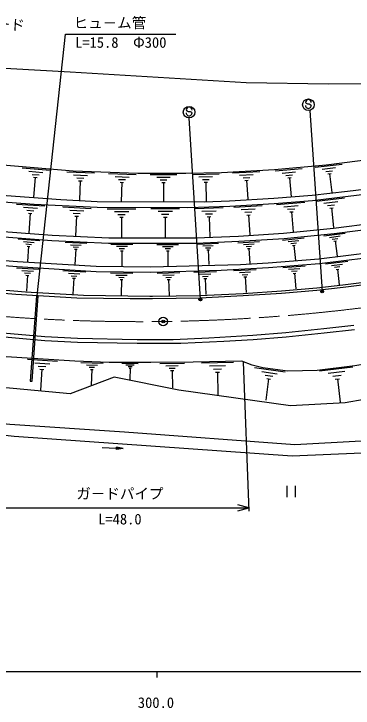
# Model space of a CAD drawing. Units: millimetres at full size, sheet at 1:1000; details may follow other scales. Extents: x 40000 to 680000, y 20000 to 380000.
# Drawn here: x 343396 to 401774, y 198715 to 318267 of the extents above; entities that cross this region are included whole.
import ezdxf
from ezdxf.enums import TextEntityAlignment as Align

# ---------------------------------------------------------------- set-up
doc = ezdxf.new("R2010")
doc.units = ezdxf.units.MM
doc.header["$LTSCALE"] = 1000
doc.header["$PDMODE"] = 32
doc.header["$PDSIZE"] = 500
doc.linetypes.add('CHAIN', pattern=[18.5, 12, -1.5, 3.5, -1.5])
for name, color, linetype, lineweight in [('M-BGD', 7, 'Continuous', 25), ('M-BMK', 2, 'CHAIN', 13), ('M-BMK-SRVR', 3, 'Continuous', 25), ('M-STR-STRC', 7, 'Continuous', 25), ('M-TTL-BAND', 7, 'Continuous', 25)]:
    doc.layers.add(name, color=color, linetype=linetype, lineweight=lineweight)
doc.styles.add('@ＭＳ ゴシック', font='')
doc.styles.add('ＭＳ ゴシック', font='')
doc.styles.get('@ＭＳ ゴシック').set_extended_font_data('@MS Gothic')
doc.styles.get('ＭＳ ゴシック').set_extended_font_data('MS Gothic')

msp = doc.modelspace()

# ---------------------------------------------------------------- linework, layer by layer
at = {"layer": 'M-BGD'}
for p, q in [((347420, 269717), (352289, 314765)), ((352289, 314765), (371289, 314765)), ((344793, 291756), (349618, 291342)), ((395251, 291843), (399873, 292401)), ((396462, 291520), (398773, 291799)), ((345958, 291170), (348371, 290963)), ((346520, 290636), (347726, 290532)), ((352495, 291041), (357260, 290871)), ((353669, 290522), (356052, 290437)), ((359653, 290778), (364418, 290608)), ((366842, 290617), (371436, 290619)), ((374065, 290635), (378742, 290730)), ((381039, 290873), (385695, 291142)), ((382230, 290475), (384558, 290609)), ((388346, 291225), (393007, 291651)), ((389554, 290866), (391884, 291079)), ((390179, 290453), (391344, 290559)), ((397096, 291128), (398251, 291267)), ((397440, 290700), (398018, 290770)), ((397729, 290735), (398120, 287500)), ((346780, 290127), (347383, 290075)), ((347082, 290101), (346792, 286724)), ((354247, 290024), (355439, 289982)), ((354528, 289537), (355124, 289516)), ((354826, 289526), (354707, 286191)), ((360827, 290259), (363210, 290174)), ((361405, 289761), (362597, 289719)), ((367991, 290158), (370288, 290159)), ((368565, 289699), (369714, 289699)), ((375244, 290191), (377582, 290238)), ((375838, 289735), (377007, 289759)), ((382839, 290043), (384003, 290110)), ((383157, 289594), (383739, 289628)), ((383448, 289611), (383636, 286352)), ((390513, 290013), (391095, 290067)), ((390804, 290040), (391102, 286778)), ((361686, 289274), (362282, 289253)), ((361984, 289264), (361865, 285928)), ((368852, 289240), (369427, 289240)), ((369140, 289240), (369141, 286024)), ((376140, 289273), (376724, 289285)), ((376432, 289279), (376498, 286005)), ((388600, 285444), (393484, 285849)), ((395463, 286024), (400298, 286569)), ((396726, 285677), (399144, 285949)), ((343848, 285525), (348698, 285240)), ((345032, 284968), (347457, 284826)), ((351845, 285025), (356695, 284741)), ((359453, 284722), (364383, 284719)), ((366975, 284768), (371913, 284765)), ((374459, 284749), (379412, 284907)), ((381226, 284970), (386137, 285265)), ((382483, 284553), (384939, 284701)), ((389861, 285057), (392304, 285259)), ((390512, 284619), (391734, 284720)), ((397385, 285261), (398594, 285397)), ((397742, 284812), (398346, 284880)), ((398044, 284846), (398425, 281461)), ((345610, 284448), (346822, 284377)), ((345884, 283945), (346491, 283909)), ((346188, 283927), (345988, 280532)), ((353029, 284469), (355454, 284327)), ((353607, 283949), (354819, 283877)), ((353882, 283446), (354488, 283410)), ((354185, 283428), (353986, 280033)), ((360685, 284228), (363150, 284227)), ((361301, 283735), (362534, 283734)), ((368209, 284274), (370678, 284272)), ((368826, 283780), (370060, 283779)), ((375713, 284294), (378190, 284373)), ((376348, 283818), (377587, 283858)), ((376674, 283333), (377293, 283352)), ((376983, 283342), (377094, 279875)), ((383127, 284099), (384354, 284173)), ((383463, 283626), (384077, 283663)), ((383770, 283645), (383977, 280207)), ((390858, 284156), (391469, 284206)), ((391163, 284181), (391447, 280762)), ((361609, 283242), (362225, 283241)), ((361917, 283241), (361915, 279791)), ((369134, 283286), (369752, 283285)), ((369443, 283285), (369441, 279829)), ((396709, 280041), (400427, 280506)), ((397685, 279786), (399544, 280018)), ((344136, 279502), (347868, 279218)), ((345041, 279058), (346907, 278916)), ((345479, 278649), (346412, 278578)), ((352222, 278938), (355943, 278767)), ((360106, 278619), (363860, 278612)), ((368024, 278579), (371720, 278573)), ((374985, 278625), (378601, 278791)), ((381938, 278860), (385637, 279086)), ((382885, 278546), (384735, 278659)), ((389602, 279327), (393331, 279710)), ((390573, 279050), (392437, 279241)), ((391077, 278725), (392009, 278820)), ((398196, 279472), (399126, 279588)), ((398475, 279129), (398940, 279187)), ((398707, 279158), (399033, 276555)), ((345683, 278258), (346150, 278223)), ((345917, 278241), (345718, 275628)), ((353135, 278523), (354996, 278438)), ((353583, 278130), (354514, 278087)), ((353799, 277747), (354264, 277726)), ((354031, 277737), (353912, 275132)), ((361044, 278242), (362921, 278238)), ((361512, 277865), (362451, 277864)), ((361746, 277490), (362215, 277489)), ((361981, 277489), (361976, 274862)), ((368947, 278208), (370795, 278205)), ((369408, 277838), (370332, 277836)), ((369639, 277468), (370101, 277467)), ((369870, 277467), (369865, 274880)), ((375905, 278305), (377714, 278388)), ((376374, 277964), (377278, 278006)), ((376617, 277613), (377069, 277634)), ((376843, 277623), (376959, 275091)), ((383370, 278204), (384295, 278261)), ((383624, 277849), (384087, 277877)), ((383856, 277863), (384014, 275273)), ((391349, 278376), (391815, 278424)), ((391582, 278400), (391849, 275790)), ((397023, 275224), (400859, 275681)), ((398028, 274955), (399946, 275183)), ((343818, 274552), (347759, 274319)), ((344780, 274100), (346750, 273983)), ((351832, 274054), (355759, 273822)), ((374335, 273808), (378266, 273916)), ((381202, 274053), (385094, 274276)), ((382197, 273720), (384143, 273831)), ((389670, 274595), (393529, 274905)), ((390666, 274286), (392595, 274441)), ((391179, 273939), (392144, 274017)), ((398553, 274628), (399512, 274743)), ((398839, 274273), (399318, 274330)), ((399078, 274302), (399398, 271617)), ((345249, 273676), (346234, 273618)), ((345472, 273268), (345965, 273239)), ((345718, 273253), (345555, 270494)), ((352791, 273603), (354754, 273487)), ((353258, 273182), (354240, 273124)), ((353481, 272774), (353972, 272745)), ((353726, 272760), (353563, 270011)), ((360010, 273688), (363845, 273638)), ((360964, 273292), (362881, 273267)), ((361438, 272902), (362397, 272889)), ((368058, 273619), (371939, 273725)), ((369039, 273257), (370979, 273310)), ((369534, 272883), (370505, 272909)), ((375328, 273442), (377294, 273496)), ((375830, 273062), (376813, 273089)), ((376087, 272676), (376578, 272689)), ((376333, 272683), (376408, 269931)), ((382706, 273358), (383679, 273414)), ((382972, 272983), (383458, 273011)), ((383215, 272997), (383371, 270273)), ((391451, 273573), (391934, 273611)), ((391692, 273592), (391910, 270891)), ((361673, 272515), (362152, 272509)), ((361913, 272512), (361878, 269828)), ((369787, 272501), (370273, 272514)), ((370030, 272508), (370104, 269791)), ((345711, 258794), (350890, 258450)), ((354915, 258261), (358760, 258138)), ((375666, 258181), (381203, 258264)), ((383871, 232624), (382899, 258337)), ((346971, 258191), (349561, 258019)), ((347584, 257630), (348879, 257544)), ((347874, 257090), (348521, 257047)), ((348197, 257069), (347956, 253444)), ((355864, 257846), (357787, 257784)), ((356332, 257446), (357294, 257415)), ((356560, 257054), (357041, 257038)), ((356801, 257046), (356715, 254355)), ((361990, 258094), (364780, 258080)), ((362686, 257812), (364081, 257805)), ((363034, 257531), (363731, 257527)), ((363207, 257251), (363555, 257249)), ((363381, 257250), (363371, 255297)), ((368485, 258088), (372746, 258141)), ((369555, 257675), (371686, 257702)), ((370093, 257256), (371159, 257269)), ((377059, 257648), (379827, 257690)), ((377759, 257105), (379143, 257126)), ((384816, 257369), (390089, 256652)), ((395974, 256774), (401725, 257485)), ((370365, 256833), (370898, 256839)), ((370631, 256836), (370668, 253853)), ((378114, 256556), (378806, 256567)), ((378460, 256562), (378518, 252686)), ((386063, 256662), (388699, 256304)), ((386650, 256045), (387968, 255866)), ((397483, 256376), (400359, 256732)), ((398273, 255890), (399711, 256068)), ((387237, 255429), (386735, 251738)), ((386908, 255473), (387567, 255384)), ((398704, 255359), (399422, 255448)), ((399063, 255404), (399561, 251378)), ((358585, 243594), (362229, 243411)), ((361057, 243278), (361076, 243660)), ((362229, 243411), (361057, 243278)), ((362229, 243411), (361058, 243297)), ((362229, 243411), (361059, 243320)), ((362229, 243411), (361060, 243344)), ((362229, 243411), (361061, 243363)), ((362229, 243411), (361063, 243389)), ((362229, 243411), (361064, 243414)), ((362229, 243411), (361065, 243438)), ((362229, 243411), (361067, 243484)), ((362229, 243411), (361069, 243518)), ((362229, 243411), (361071, 243553)), ((362229, 243411), (361072, 243578)), ((362229, 243411), (361073, 243605)), ((362229, 243411), (361075, 243632)), ((362229, 243411), (361076, 243660)), ((390381, 237017), (390381, 235017)), ((391881, 235017), (391881, 237017)), ((339421, 233179), (383850, 233179)), ((383850, 233179), (381918, 233697)), ((381918, 232662), (383850, 233179))]:
    msp.add_line(p, q, dxfattribs=at)
for points in [[(528324, 337438), (519514, 333178), (508041, 327950), (495081, 323053), (485533, 319600), (474360, 316146), (457431, 312016), (447179, 310052), (428353, 307519), (413018, 306287), (397546, 306150), (383373, 306398), (353103, 308225), (223322, 315535), (187784, 319584), (146211, 326583), (117934, 332730)], [(434659, 294327), (427643, 297698), (419394, 295837), (414123, 294809), (408332, 293762), (403003, 292941), (397130, 292231), (388260, 291421), (379147, 290894), (373006, 290770), (364737, 290766), (353575, 291165), (336714, 292611), (332711, 287606)], [(434659, 294327), (429587, 293046), (422570, 291427), (415531, 289958), (407921, 288543), (400827, 287685), (394708, 286996), (388120, 286450), (380515, 285993), (376187, 285855), (357755, 285903), (351494, 286226), (332711, 287606)], [(439957, 289461), (435116, 293514), (429798, 292171), (422763, 290548), (415705, 289075), (408057, 287653), (400932, 286791), (394796, 286100), (388184, 285553), (380557, 285094), (373305, 284863), (357728, 284904), (346884, 285462), (333192, 286468), (329375, 281663)], [(439957, 289461), (435222, 288237), (429859, 286878), (423582, 285486), (416507, 284033), (411296, 283049), (405594, 282206), (398424, 281310), (389823, 280428), (382062, 279953), (374733, 279617), (359721, 279645), (349985, 280092), (329375, 281663)], [(443728, 285741), (440257, 288609), (435445, 287365), (430067, 286002), (423770, 284606), (416681, 283150), (411445, 282162), (405715, 281315), (398525, 280416), (389896, 279531), (382110, 279054), (374753, 278717), (359699, 278745), (349930, 279193), (329739, 280732), (326718, 276925)], [(443728, 285741), (437685, 283976), (433129, 282746), (425370, 280811), (416275, 278878), (405198, 277156), (395890, 276048), (387150, 275345), (382387, 275073), (366981, 274651), (357581, 274774), (343996, 275578), (326718, 276925)], [(443641, 284674), (437956, 283013), (433380, 281778), (425595, 279836), (418230, 278271), (408083, 276693), (395970, 275251), (387205, 274547), (379074, 274082), (366987, 273751), (357548, 273874), (343934, 274680), (326828, 276014), (324137, 272682)], [(407895, 272152), (400048, 271140), (395558, 270639), (389457, 270137), (382853, 269686), (375417, 269339), (367259, 269213), (363384, 269208), (354226, 269331), (343721, 269927), (332857, 270873), (321333, 272463), (297963, 275902), (253084, 282346)], [(407837, 272548), (400001, 271538), (395519, 271038), (389427, 270536), (382830, 270085), (375405, 269739), (367256, 269613), (366813, 269612), (355400, 269766), (345405, 270332), (333910, 271333), (321417, 273057), (298050, 276496), (253171, 282940)], [(477971, 272854), (475581, 272816), (465037, 269379), (460221, 266744), (421459, 257763), (418112, 256157), (414548, 254820), (406973, 252409), (400427, 251273), (390979, 250786), (371802, 253479), (360662, 255682), (353073, 252846), (332800, 254710), (326532, 255659), (307997, 257726), (300188, 260250), (263056, 264685), (262069, 261478), (260249, 258826), (237244, 267492), (232530, 270834), (223950, 253659)], [(347258, 269730), (346221, 255026), (346520, 255005), (347557, 269709)], [(438268, 263524), (437735, 266458), (428481, 264490), (421748, 263160), (414963, 261953), (412931, 260628), (409890, 259269), (408087, 258675), (402059, 257677), (395603, 256879), (390553, 256742), (386244, 257320), (384410, 257799), (382622, 258435), (374243, 258310), (366984, 258219), (359788, 258255), (353897, 258444), (341160, 259290), (333870, 260146), (334042, 254584)], [(401909, 264621), (396731, 264010), (390198, 263369), (384508, 262894), (376940, 262423), (370788, 262162), (364599, 262136), (354363, 262344), (348745, 262633), (335520, 263811), (335467, 263214), (348703, 262034), (354342, 261744), (364594, 261536), (372109, 261567), (379512, 261882), (384559, 262196), (390261, 262672), (396806, 263314), (401995, 263927)], [(423748, 250022), (403182, 244671), (391732, 244055), (362450, 246242), (342695, 247567), (307143, 250964), (293312, 253038), (289084, 250478), (285602, 236651)], [(426233, 248476), (403258, 242634), (391297, 242124), (343442, 245507), (335517, 246364), (308107, 248646), (290649, 251426)]]:
    msp.add_lwpolyline(points, dxfattribs=at)
at = {"layer": 'M-BMK'}
for centre, radius, start, end in [((366104, 568732), 303374, 276.61594, 289.62078), ((365017, 573560), 308296, 264.44332, 276.71336)]:
    msp.add_arc(centre, radius, start, end, dxfattribs=at)
at = {"layer": 'M-BMK-SRVR'}
msp.add_circle((369097, 265291), 750, dxfattribs=at)
msp.add_point((369097, 265291), dxfattribs=at)
at = {"layer": 'M-STR-STRC'}
for p, q in [((393583, 303002), (393689, 302866)), ((393689, 302866), (393934, 302754)), ((393934, 302754), (394235, 302752)), ((394235, 302752), (394479, 302613)), ((394479, 302613), (394579, 302495)), ((373053, 301720), (373158, 301584)), ((373158, 301584), (373404, 301472)), ((373404, 301472), (373704, 301470)), ((373704, 301470), (373949, 301331)), ((373949, 301331), (374049, 301213)), ((394341, 301658), (396445, 270473)), ((375484, 269081), (373584, 300342))]:
    msp.add_line(p, q, dxfattribs=at)
for centre, radius in [((394080, 302624), 1000), ((373550, 301342), 1000), ((396445, 270473), 250), ((396445, 270473), 200), ((396445, 270473), 150), ((396445, 270473), 100), ((396445, 270473), 50), ((396445, 270473), 20), ((375484, 269081), 250), ((375484, 269081), 200), ((375484, 269081), 150), ((375484, 269081), 100), ((375484, 269081), 50), ((375484, 269081), 20)]:
    msp.add_circle(centre, radius, dxfattribs=at)
for centre, start, end in [((394079, 302499), 179.55488, 359.55488), ((394083, 302999), 359.55488, 179.55488), ((373553, 301717), 359.55488, 179.55488), ((373549, 301217), 179.55488, 359.55488)]:
    msp.add_arc(centre, 500, start, end, dxfattribs=at)
for p in [(396445, 270473), (375484, 269081)]:
    msp.add_point(p, dxfattribs=at)
at = {"layer": 'M-TTL-BAND'}
for p, q in [((40000, 205000), (579000, 205000)), ((368000, 205000), (368000, 204000))]:
    msp.add_line(p, q, dxfattribs=at)

# ---------------------------------------------------------------- texts
at = {"layer": 'M-BGD', "style": 'ＭＳ ゴシック'}
msp.add_text('ストンガード', height=1833, rotation=356.726, dxfattribs=at).set_placement((337688, 315247), align=Align.BOTTOM_CENTER)
msp.add_text('ヒュ－ム管', height=1833, dxfattribs=at).set_placement((353664, 315265), align=Align.BOTTOM_LEFT)
at = {"layer": 'M-BGD'}
for s, style, p in [('L=15.8\u3000Φ300', 'ＭＳ ゴシック', (361789, 314265)), ('L=48.0', '@ＭＳ ゴシック', (361635, 232179))]:
    msp.add_text(s, height=1833, dxfattribs=dict(at, style=style)).set_placement(p, align=Align.TOP_CENTER)
at = {"layer": 'M-BGD', "style": 'ＭＳ ゴシック'}
msp.add_text('ガ－ドパイプ', height=1833, dxfattribs=at).set_placement((361635, 234179), align=Align.BOTTOM_CENTER)
at = {"layer": 'M-TTL-BAND', "style": 'ＭＳ ゴシック'}
msp.add_text('300.0', height=1833, dxfattribs=at).set_placement((367844, 198195), align=Align.BOTTOM_CENTER)

doc.saveas('drawing.dxf')
